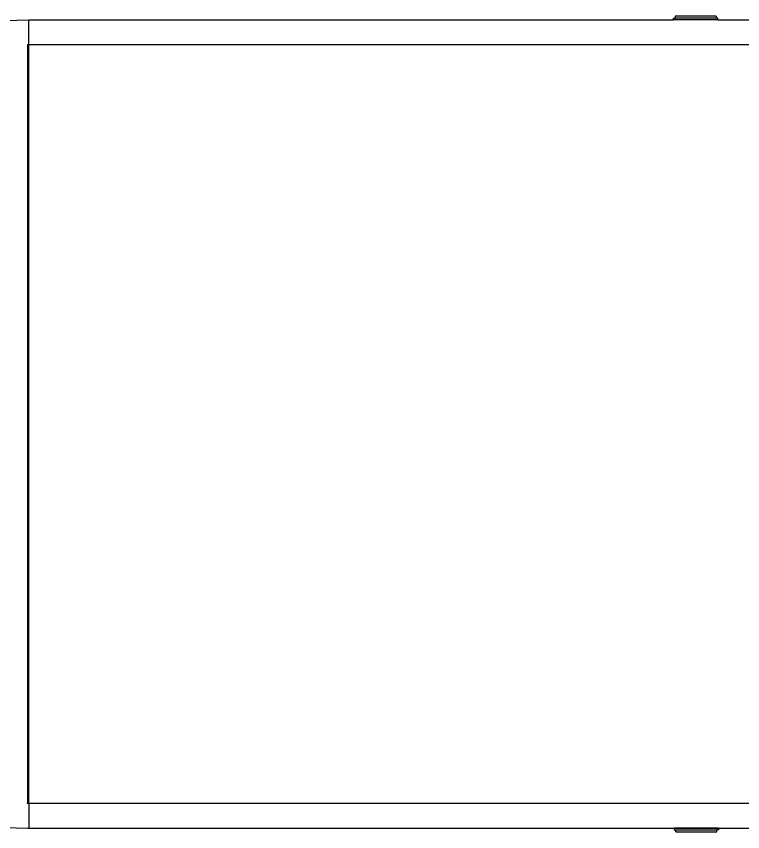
# Model space of a CAD drawing. Header units: millimetres. Extents: x 44692 to 174433, y -26273 to 14445.
# Drawn here: x 126334 to 128169, y -16884 to -14825 of the extents above; entities that cross this region are included whole.
import ezdxf

# ---------------------------------------------------------------- set-up
doc = ezdxf.new("R2010")
doc.units = ezdxf.units.MM
doc.header["$LTSCALE"] = 100
doc.layers.add('Transporte semielaborado', color=30, linetype='Continuous')

msp = doc.modelspace()

# ---------------------------------------------------------------- linework, layer by layer
at = {"layer": 'Transporte semielaborado'}
for p, q in [((127998.331, -14824.583), (127998.331, -14829.222)), ((128101.407, -14824.585), (127998.331, -14824.583)), ((128101.407, -14824.585), (128101.407, -14829.223)), ((126305.459, -14834.916), (126365.316, -14833.242)), ((126365.316, -14833.86), (126365.316, -14833.242)), ((126365.316, -14833.86), (126872.926, -14833.86)), ((126365.316, -14896.409), (126365.316, -14833.86)), ((126872.926, -14833.86), (126872.926, -14834.395)), ((126872.926, -14833.86), (127994.207, -14833.86)), ((127994.207, -14833.86), (127994.207, -14829.221)), ((127994.207, -14829.221), (127998.331, -14829.222)), ((128105.531, -14833.862), (127994.207, -14833.86)), ((128101.407, -14829.223), (127998.331, -14829.222)), ((128105.531, -14829.223), (128101.407, -14829.223)), ((128105.531, -14833.862), (128105.531, -14829.223)), ((128105.531, -14833.862), (128643.532, -14833.86)), ((126362.692, -14895.591), (126362.692, -14896.409)), ((126362.692, -14896.409), (126362.692, -16812.248)), ((126365.316, -14896.409), (126362.692, -14896.409)), ((126986.874, -14896.409), (126365.316, -14896.409)), ((126365.316, -16812.248), (126365.316, -14896.409)), ((127608.432, -14896.409), (126986.874, -14896.409)), ((128229.99, -14896.409), (127608.432, -14896.409)), ((126362.692, -16813.066), (126362.692, -16812.248)), ((126365.316, -16812.248), (126362.692, -16812.248)), ((126986.874, -16812.248), (126365.316, -16812.248)), ((126365.316, -16812.248), (126365.316, -16874.593)), ((127608.432, -16812.248), (126986.874, -16812.248)), ((128229.99, -16812.248), (127608.432, -16812.248)), ((126305.459, -16872.919), (126362.692, -16874.519)), ((126362.692, -16874.797), (126362.692, -16874.519)), ((126362.692, -16874.519), (126365.316, -16874.593)), ((126362.692, -16874.797), (126872.926, -16874.797)), ((126872.926, -16874.262), (126872.926, -16874.797)), ((126872.926, -16874.797), (127995.975, -16874.797)), ((127995.975, -16874.42), (127995.975, -16874.797)), ((128107.298, -16874.422), (127995.975, -16874.42)), ((127995.975, -16874.797), (127995.975, -16879.058)), ((127995.975, -16874.797), (128107.298, -16874.797)), ((127995.975, -16879.058), (128000.099, -16879.058)), ((128000.098, -16883.697), (128000.099, -16879.058)), ((128000.098, -16883.697), (128103.174, -16883.698)), ((128000.099, -16879.058), (128103.174, -16879.06)), ((128103.174, -16883.698), (128103.174, -16879.06)), ((128107.298, -16879.06), (128103.174, -16879.06)), ((128107.298, -16874.422), (128107.298, -16874.797)), ((128107.298, -16874.797), (128594.821, -16874.797)), ((128107.298, -16874.797), (128107.298, -16879.06))]:
    msp.add_line(p, q, dxfattribs=at)

doc.saveas('drawing.dxf')
